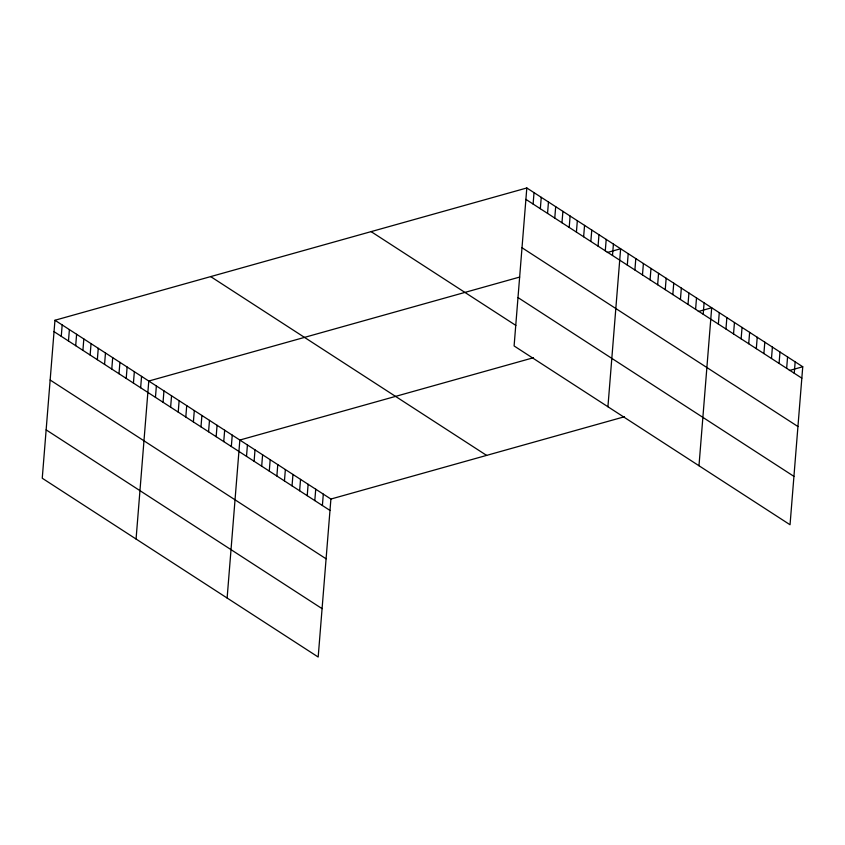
<?xml version="1.0" encoding="UTF-8"?>
<svg xmlns="http://www.w3.org/2000/svg" width="845" height="845" viewBox="0 0 845 845"><rect width="100%" height="100%" fill="white"/><g stroke="black" fill="none" stroke-linecap="round" stroke-linejoin="round"><path stroke-width="1.27" d="M54.957 320.255L42.25 478.238L318.185 657.03L330.902 499.046L54.957 320.255L526.815 187.97L802.75 366.762L790.043 524.745L514.098 345.954L526.815 187.97M61.262 336.321L62.181 324.934M68.477 341L69.396 329.603M75.691 345.679L76.61 334.282M82.916 350.348L83.824 338.961M90.13 355.027L91.049 343.63M97.344 359.706L98.263 348.309M104.558 364.375L105.477 352.988M111.783 369.054L112.691 357.667M118.997 373.733L119.916 362.336M126.211 378.412L127.13 367.015M133.425 383.081L134.344 371.694M140.65 387.76L141.559 376.363M136.066 539.025L148.783 381.042L519.664 277.065M155.448 397.351L156.367 385.964M163.043 402.273L163.951 390.876M170.627 407.184L171.546 395.798M178.221 412.106L179.129 400.71M185.805 417.018L186.724 405.621M193.389 421.94L194.308 410.543M200.983 426.852L201.902 415.455M208.567 431.774L209.486 420.377M216.162 436.685L217.07 425.288M223.745 441.608L224.664 430.211M231.329 446.519L232.248 435.122M227.125 598.028L239.843 440.044L533.417 357.741M246.508 456.353L247.427 444.956M254.102 461.275L255.01 449.878M261.686 466.186L262.605 454.79M269.27 471.109L270.189 459.712M276.864 476.02L277.783 464.623M284.448 480.932L285.367 469.545M292.043 485.854L292.962 474.457M299.626 490.765L300.545 479.379M307.221 495.688L308.129 484.291M314.805 500.599L315.724 489.213M322.389 505.521L323.308 494.124M533.111 204.046L534.029 192.649M540.335 208.715L541.244 197.329M547.549 213.394L548.468 201.997M554.764 218.073L555.683 206.676M561.978 222.753L562.897 211.356M569.203 227.421L570.111 216.035M576.417 232.1L577.336 220.703M583.631 236.78L584.55 225.383M590.845 241.448L591.764 230.062M598.059 246.127L598.978 234.73M605.284 250.807L606.203 239.41M612.498 255.475L613.417 244.089M607.925 406.741L620.631 248.757L607.249 252.518M627.307 265.077L628.215 253.68M634.891 269.988L635.81 258.591M642.475 274.91L643.394 263.513M650.069 279.822L650.988 268.425M657.653 284.744L658.572 273.347M665.247 289.655L666.166 278.258M672.831 294.578L673.75 283.181M680.426 299.489L681.334 288.092M688.01 304.401L688.928 293.014M695.593 309.323L696.512 297.926M703.188 314.234L704.107 302.848M698.984 465.743L711.691 307.76L698.308 311.509M718.366 324.068L719.275 312.682M725.95 328.99L726.869 317.593M733.534 333.902L734.453 322.515M741.128 338.824L742.047 327.427M748.712 343.735L749.631 332.349M756.307 348.658L757.226 337.261M763.891 353.569L764.809 342.183M771.485 358.491L772.393 347.094M779.069 363.403L779.988 352.016M786.653 368.325L787.572 356.928M794.247 373.236L795.166 361.85M330.902 499.046L624.476 416.743M789.367 370.511L802.75 366.762M525.896 199.367L801.831 378.159M522.009 247.743L797.944 426.535M517.996 297.577L793.93 476.369M371.103 231.625L515.872 325.431M210.669 276.6L486.604 455.392M54.048 331.652L329.983 510.433M50.151 380.018L326.086 558.809M46.137 429.862L322.082 608.654"/></g></svg>
